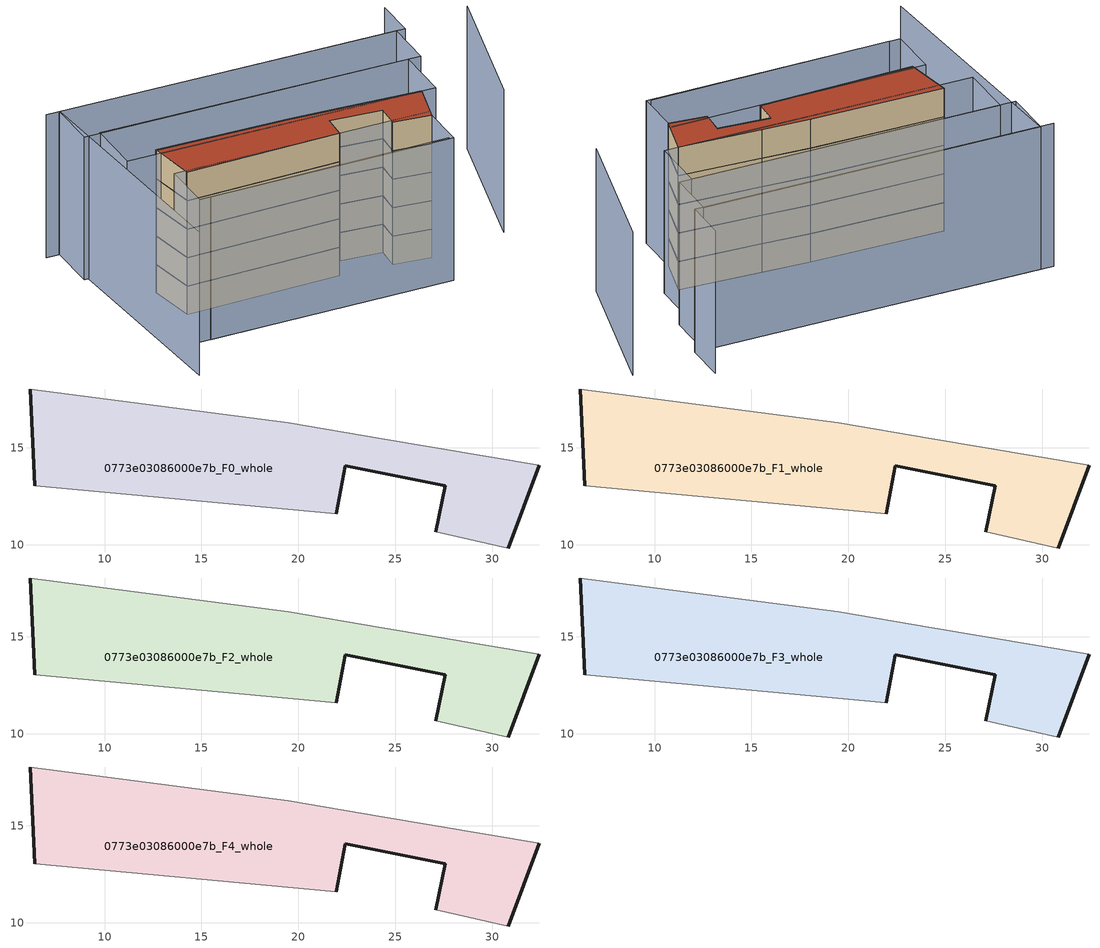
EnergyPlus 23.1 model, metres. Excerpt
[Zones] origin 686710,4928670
0773e03086000e7b_F0_whole
 floor ground (EU_floor_Construction): 30.81,9.84 32.43,14.12 24.3,15.48 19.48,16.3 6.16,18.04 6.41,13.05 21.96,11.61 22.42,14.07 27.56,13.04 27.09,10.69 z0
 wall outside (EU_wall_Construction): 27.09,10.69 27.56,13.04 22.42,14.07 21.96,11.61 / 6.41,13.05 6.16,18.04 / 32.43,14.12 30.81,9.84 z0:3
 wall adiabatic (EU_wall_Construction): 30.81,9.84 27.09,10.69 / 21.96,11.61 6.41,13.05 / 6.16,18.04 19.48,16.3 24.3,15.48 32.43,14.12 z0:3
0773e03086000e7b_F1_whole
 floor to 0773e03086000e7b_F0_whole (EU_floor_Construction): 30.81,9.84 32.43,14.12 24.3,15.48 19.48,16.3 6.16,18.04 6.41,13.05 21.96,11.61 22.42,14.07 27.56,13.04 27.09,10.69 z3
 wall outside (EU_wall_Construction): 27.09,10.69 27.56,13.04 22.42,14.07 21.96,11.61 / 6.41,13.05 6.16,18.04 / 32.43,14.12 30.81,9.84 z3:6
 wall adiabatic (EU_wall_Construction): 30.81,9.84 27.09,10.69 / 21.96,11.61 6.41,13.05 / 6.16,18.04 19.48,16.3 24.3,15.48 32.43,14.12 z3:6
0773e03086000e7b_F2_whole
 floor to 0773e03086000e7b_F1_whole (EU_floor_Construction): 30.81,9.84 32.43,14.12 24.3,15.48 19.48,16.3 6.16,18.04 6.41,13.05 21.96,11.61 22.42,14.07 27.56,13.04 27.09,10.69 z6
 wall outside (EU_wall_Construction): 27.09,10.69 27.56,13.04 22.42,14.07 21.96,11.61 / 6.41,13.05 6.16,18.04 / 32.43,14.12 30.81,9.84 z6:9
 wall adiabatic (EU_wall_Construction): 30.81,9.84 27.09,10.69 / 21.96,11.61 6.41,13.05 / 6.16,18.04 19.48,16.3 24.3,15.48 32.43,14.12 z6:9
0773e03086000e7b_F3_whole
 floor to 0773e03086000e7b_F2_whole (EU_floor_Construction): 30.81,9.84 32.43,14.12 24.3,15.48 19.48,16.3 6.16,18.04 6.41,13.05 21.96,11.61 22.42,14.07 27.56,13.04 27.09,10.69 z9
 wall outside (EU_wall_Construction): 27.09,10.69 27.56,13.04 22.42,14.07 21.96,11.61 / 6.41,13.05 6.16,18.04 / 32.43,14.12 30.81,9.84 z9:12
 wall adiabatic (EU_wall_Construction): 30.81,9.84 27.09,10.69 / 21.96,11.61 6.41,13.05 / 6.16,18.04 19.48,16.3 24.3,15.48 32.43,14.12 z9:12
0773e03086000e7b_F4_whole
 floor to 0773e03086000e7b_F3_whole (EU_floor_Construction): 30.81,9.84 32.43,14.12 24.3,15.48 19.48,16.3 6.16,18.04 6.41,13.05 21.96,11.61 22.42,14.07 27.56,13.04 27.09,10.69 z12
 wall outside (EU_wall_Construction): 27.09,10.69 27.56,13.04 22.42,14.07 21.96,11.61 / 6.41,13.05 6.16,18.04 / 32.43,14.12 30.81,9.84 z12:15
 wall adiabatic (EU_wall_Construction): 30.81,9.84 27.09,10.69 / 21.96,11.61 6.41,13.05 / 6.16,18.04 19.48,16.3 24.3,15.48 32.43,14.12 z12:15
 roof outside (EU_roof_Construction): 32.43,14.12 30.81,9.84 27.09,10.69 27.56,13.04 22.42,14.07 21.96,11.61 6.41,13.05 6.16,18.04 19.48,16.3 24.3,15.48 z15
shading: 5.75,8.05 29.86,5.52 / 2.57,28.53 1.4,3.16 / 38.88,10.28 44.3,25.01 / 37.8,28.77 37.28,24.49 / 37.28,24.49 1.18,28.82 / 30.3,5.3 4.65,8.18 / 4.65,8.18 5.24,13.49 / 5.24,13.49 30.9,10.61 / 30.9,10.61 30.3,5.3 / 3.54,23.41 34.54,19.68 / 34.54,19.68 33.85,13.95 / 33.85,13.95 2.85,17.68 / 2.85,17.68 3.54,23.41 / 2.52,28.66 36.4,24.68 / 36.4,24.68 35.79,19.52 / 35.79,19.52 1.91,23.5 / 1.91,23.5 2.52,28.66 z0:15
[Building]
EU S2 Campaign: North Axis=0; Terrain=City; Solar Distribution=FullExterior
[Site:Location]
Bologna: Latitude=44.5; Longitude=11.25; Time Zone=1; Elevation=37
[SizingPeriod:WeatherFileDays]
AnnualSizingPeriod: Begin Month=1; Begin Day of Month=1; End Month=12; End Day of Month=31; Day of Week for Start Day=Monday; Use Weather File Daylight Saving Period=No; Use Weather File Rain and Snow Indicators=No
[MATERIAL]
EU_InternalMass_Material: Roughness=MediumRough; Thickness=0.1; Conductivity=1; Density=1800; Specific Heat=900; Thermal Absorptance=0.9; Solar Absorptance=0.7; Visible Absorptance=0.7
[MATERIAL:NOMASS] Roughness=MediumRough; Thermal Absorptance=0.9; Solar Absorptance=0.7; Visible Absorptance=0.7
Name | Thermal Resistance
EU_wall_NoMass | 0.905828
EU_roof_NoMass | 0.37593
EU_floor_NoMass | 0.67114
[CONSTRUCTION]
EU_wall_Construction: EU_wall_NoMass
EU_roof_Construction: EU_roof_NoMass
EU_floor_Construction: EU_floor_NoMass
EU_InternalMass_Construction: EU_InternalMass_Material
[ZONE] Type=1; Multiplier=1; Ceiling Height=autocalculate; Volume=307.215; Floor Area=autocalculate; Part of Total Floor Area=Yes
0773e03086000e7b_F0_whole; 0773e03086000e7b_F1_whole; 0773e03086000e7b_F2_whole; 0773e03086000e7b_F3_whole; 0773e03086000e7b_F4_whole
[INTERNALMASS] Construction=EU_InternalMass_Construction; Surface Area=102.405
Name | Zone or ZoneList
0773e03086000e7b_F0_whole_EU_InternalMass | 0773e03086000e7b_F0_whole
0773e03086000e7b_F1_whole_EU_InternalMass | 0773e03086000e7b_F1_whole
0773e03086000e7b_F2_whole_EU_InternalMass | 0773e03086000e7b_F2_whole
0773e03086000e7b_F3_whole_EU_InternalMass | 0773e03086000e7b_F3_whole
0773e03086000e7b_F4_whole_EU_InternalMass | 0773e03086000e7b_F4_whole
[OTHEREQUIPMENT] Fuel Type=Electricity; Design Level Calculation Method=Watts/Area; Power per Zone Floor Area=1; Fraction Latent=0; Fraction Radiant=0; Fraction Lost=0; Carbon Dioxide Generation Rate=0; EndUse Subcategory=EU_Step8_InternalGains
Name | Zone or ZoneList or Space or SpaceList | Schedule
EU_Step8_InternalGain_0773e03086000e7b_F0_whole_f000 | 0773e03086000e7b_F0_whole | EU_Step8_GainSchedule_0773e03086000e7b_F0_whole_f000
EU_Step8_InternalGain_0773e03086000e7b_F1_whole_f000 | 0773e03086000e7b_F1_whole | EU_Step8_GainSchedule_0773e03086000e7b_F1_whole_f000
EU_Step8_InternalGain_0773e03086000e7b_F2_whole_f000 | 0773e03086000e7b_F2_whole | EU_Step8_GainSchedule_0773e03086000e7b_F2_whole_f000
EU_Step8_InternalGain_0773e03086000e7b_F3_whole_f000 | 0773e03086000e7b_F3_whole | EU_Step8_GainSchedule_0773e03086000e7b_F3_whole_f000
EU_Step8_InternalGain_0773e03086000e7b_F4_whole_f000 | 0773e03086000e7b_F4_whole | EU_Step8_GainSchedule_0773e03086000e7b_F4_whole_f000
[ZONEVENTILATION:DESIGNFLOWRATE] Schedule=EU_AlwaysOn; Design Flow Rate Calculation Method=AirChanges/Hour; Air Changes per Hour=0.73129; Ventilation Type=Natural; Fan Pressure Rise=0; Fan Total Efficiency=1; Constant Term Coefficient=1; Temperature Term Coefficient=0; Velocity Term Coefficient=0; Velocity Squared Term Coefficient=0; Minimum Indoor Temperature=-100; Maximum Indoor Temperature=100; Delta Temperature=-100; Minimum Outdoor Temperature=-100; Maximum Outdoor Temperature=100; Maximum Wind Speed=40
Name | Zone or ZoneList or Space or SpaceList
EU_ConstantAir_0773e03086000e7b_F0_whole | 0773e03086000e7b_F0_whole
EU_ConstantAir_0773e03086000e7b_F1_whole | 0773e03086000e7b_F1_whole
EU_ConstantAir_0773e03086000e7b_F2_whole | 0773e03086000e7b_F2_whole
EU_ConstantAir_0773e03086000e7b_F3_whole | 0773e03086000e7b_F3_whole
EU_ConstantAir_0773e03086000e7b_F4_whole | 0773e03086000e7b_F4_whole
[HVACTEMPLATE:THERMOSTAT] Constant Heating Setpoint=20; Constant Cooling Setpoint=50
EU_HeatOnly_0773e03086000e7b_F0_whole; EU_HeatOnly_0773e03086000e7b_F1_whole; EU_HeatOnly_0773e03086000e7b_F2_whole; EU_HeatOnly_0773e03086000e7b_F3_whole; EU_HeatOnly_0773e03086000e7b_F4_whole
[HVACTEMPLATE:ZONE:IDEALLOADSAIRSYSTEM] System Availability Schedule=EU_AlwaysOn; Maximum Heating Supply Air Temperature=50; Minimum Cooling Supply Air Temperature=13; Maximum Heating Supply Air Humidity Ratio=0.0156; Minimum Cooling Supply Air Humidity Ratio=0.0077; Heating Limit=NoLimit; Cooling Limit=NoLimit; Heating Availability Schedule=EU_AlwaysOn; Cooling Availability Schedule=EU_CoolingOff; Dehumidification Control Type=ConstantSensibleHeatRatio; Cooling Sensible Heat Ratio=0.7; Dehumidification Setpoint=60; Humidification Control Type=None; Humidification Setpoint=30; Outdoor Air Method=None; Outdoor Air Flow Rate per Person=0.00944; Outdoor Air Flow Rate per Zone Floor Area=0; Outdoor Air Flow Rate per Zone=0; Demand Controlled Ventilation Type=None; Outdoor Air Economizer Type=NoEconomizer; Heat Recovery Type=None; Sensible Heat Recovery Effectiveness=0.7; Latent Heat Recovery Effectiveness=0.65
Name | Template Thermostat
0773e03086000e7b_F0_whole | EU_HeatOnly_0773e03086000e7b_F0_whole
0773e03086000e7b_F1_whole | EU_HeatOnly_0773e03086000e7b_F1_whole
0773e03086000e7b_F2_whole | EU_HeatOnly_0773e03086000e7b_F2_whole
0773e03086000e7b_F3_whole | EU_HeatOnly_0773e03086000e7b_F3_whole
0773e03086000e7b_F4_whole | EU_HeatOnly_0773e03086000e7b_F4_whole
[SIZING:ZONE] Zone Cooling Design Supply Air Temperature Input Method=SupplyAirTemperature; Zone Cooling Design Supply Air Temperature=13; Zone Heating Design Supply Air Temperature Input Method=SupplyAirTemperature; Zone Heating Design Supply Air Temperature=50; Zone Cooling Design Supply Air Humidity Ratio=0.008; Zone Heating Design Supply Air Humidity Ratio=0.008; Cooling Design Air Flow Method=DesignDay; Cooling Design Air Flow Rate=0; Cooling Minimum Air Flow per Zone Floor Area=0.000762; Cooling Minimum Air Flow=0; Cooling Minimum Air Flow Fraction=0.2; Heating Design Air Flow Method=DesignDay; Heating Design Air Flow Rate=0; Heating Maximum Air Flow per Zone Floor Area=0.002032; Heating Maximum Air Flow=0.141576; Heating Maximum Air Flow Fraction=0.3; Account for Dedicated Outdoor Air System=No; Dedicated Outdoor Air System Control Strategy=NeutralSupplyAir; Dedicated Outdoor Air Low Setpoint Temperature for Design=autosize; Dedicated Outdoor Air High Setpoint Temperature for Design=autosize; Zone Load Sizing Method=Sensible Load Only No Latent Load; Zone Latent Cooling Design Supply Air Humidity Ratio Input Method=HumidityRatioDifference; Zone Cooling Design Supply Air Humidity Ratio Difference=0.005; Zone Latent Heating Design Supply Air Humidity Ratio Input Method=HumidityRatioDifference; Zone Humidification Design Supply Air Humidity Ratio Difference=0.005
0773e03086000e7b_F0_whole; 0773e03086000e7b_F1_whole; 0773e03086000e7b_F2_whole; 0773e03086000e7b_F3_whole; 0773e03086000e7b_F4_whole
[SCHEDULE:CONSTANT]
Name | Hourly Value
EU_AlwaysOn | 1
EU_CoolingOff | 0
[SCHEDULE:FILE] Column Number=1; Rows to Skip at Top=0; Number of Hours of Data=8760; Column Separator=Comma; Interpolate to Timestep=No; Minutes per Item=60; Adjust Schedule for Daylight Savings=Yes
Name | File
EU_Step8_GainSchedule_0773e03086000e7b_F0_whole_f000 | ../../schedules/0773e03086000e7b/0773e03086000e7b_F0_whole_f000_gain.csv
EU_Step8_GainSchedule_0773e03086000e7b_F1_whole_f000 | ../../schedules/0773e03086000e7b/0773e03086000e7b_F1_whole_f000_gain.csv
EU_Step8_GainSchedule_0773e03086000e7b_F2_whole_f000 | ../../schedules/0773e03086000e7b/0773e03086000e7b_F2_whole_f000_gain.csv
EU_Step8_GainSchedule_0773e03086000e7b_F3_whole_f000 | ../../schedules/0773e03086000e7b/0773e03086000e7b_F3_whole_f000_gain.csv
EU_Step8_GainSchedule_0773e03086000e7b_F4_whole_f000 | ../../schedules/0773e03086000e7b/0773e03086000e7b_F4_whole_f000_gain.csv
